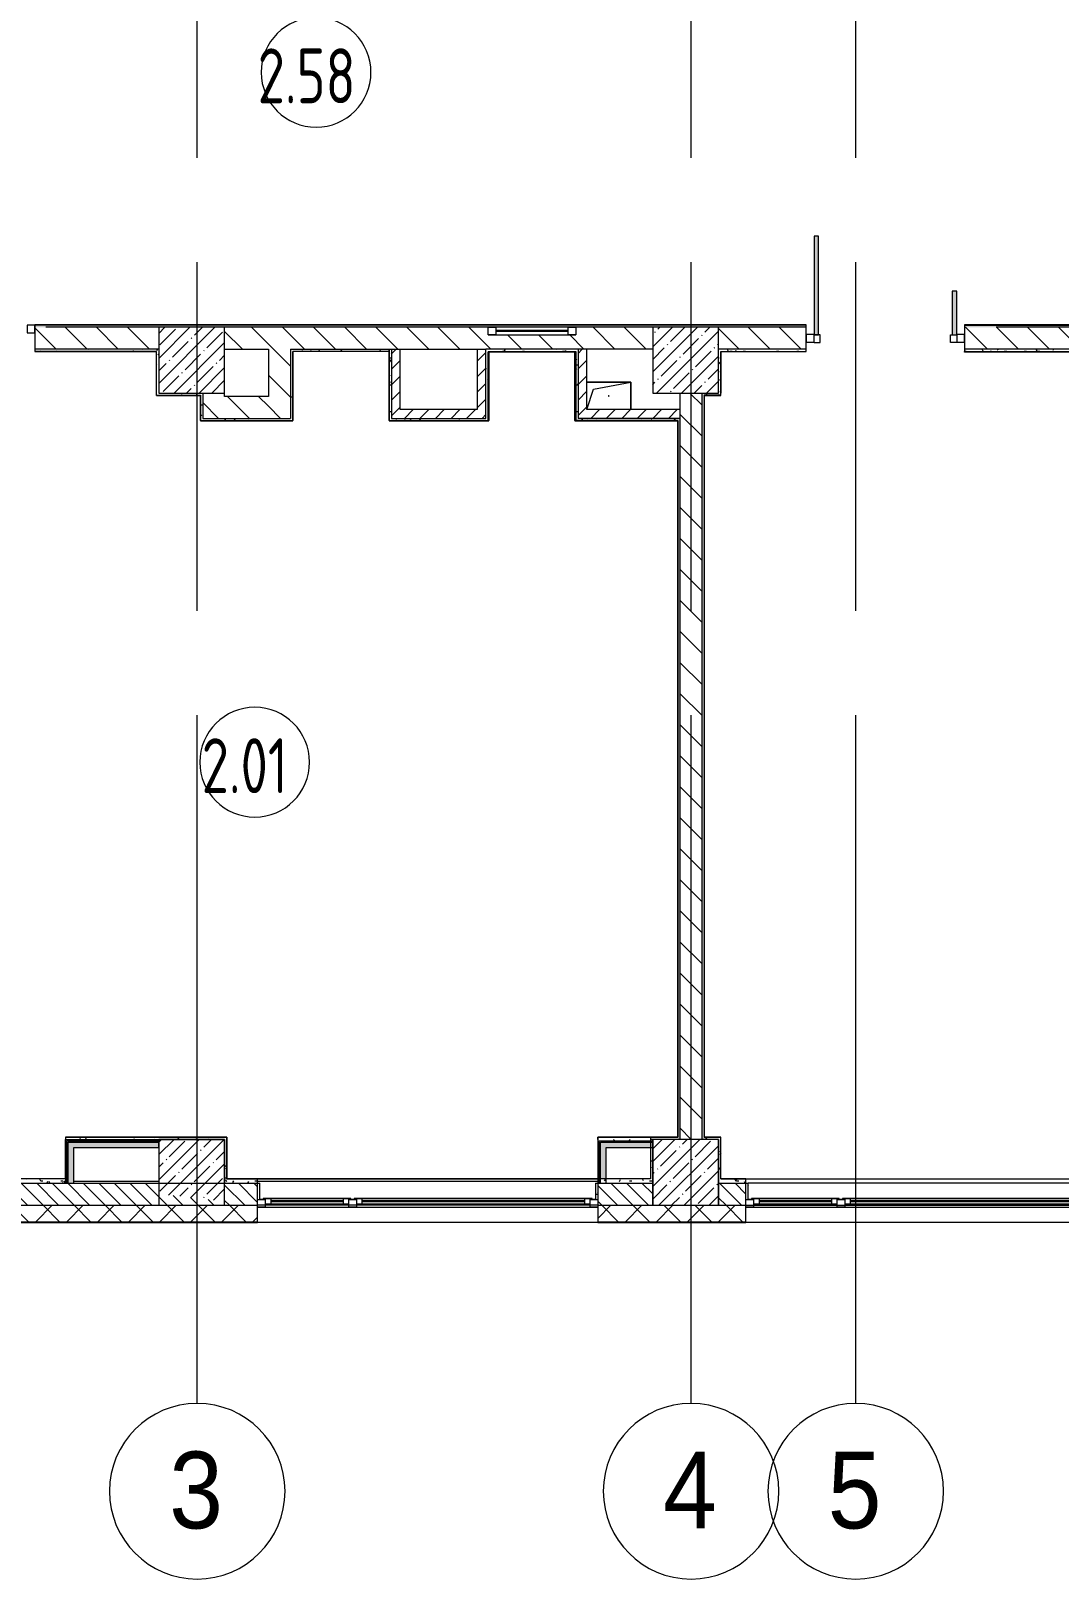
# Model space of a CAD drawing. Header units: millimetres. Extents: x -625 to 415037, y -3642 to 102118.
# Drawn here: x 155267 to 164635, y -3507 to 10599 of the extents above; entities that cross this region are included whole.
import ezdxf

# ---------------------------------------------------------------- set-up
doc = ezdxf.new("R2010")
doc.units = ezdxf.units.MM
doc.linetypes.add('Осевая', pattern=[6350, 1270, -952.5, 3175, -952.5])
for name, color, linetype, lineweight in [('A-AREA-IDEN', 7, 'Continuous', 9), ('A-DETL-GENF', 7, 'Continuous', 9), ('A-GENM', 7, 'Continuous', 9), ('A-GLAZ', 7, 'Continuous', 9), ('A-GLAZ-1', 7, 'Continuous', 5), ('A-GLAZ-CWMG', 7, 'Continuous', 9), ('A-GLAZ-CWMG-1', 7, 'Continuous', 20), ('A-WALL', 7, 'Continuous', 5), ('I-WALL', 7, 'Continuous', 5), ('S-COLS', 7, 'Continuous', 9), ('S-COLS-1', 7, 'Continuous', 5), ('Оси', 7, 'Continuous', 9), ('Оси-1', 7, 'Continuous', 20), ('Оси-2', 7, 'Осевая', 9)]:
    doc.layers.add(name, color=color, linetype=linetype, lineweight=lineweight)
doc.layers.add('A-AREA-PATT-2', color=7, linetype='Continuous', lineweight=5, true_color=0xcde0ef, transparency=1)
doc.layers.add('A-FLOR-PATT-1', color=7, linetype='Continuous', lineweight=9, true_color=0xeef6ff, transparency=0.5)
for name, color, linetype, lineweight, true_color in [('A-DOOR-1', 7, 'Continuous', 5, 0xc0c0c0), ('A-WALL-1', 9, 'Continuous', 5, 0x808080), ('A-WALL-FNSH-1', 9, 'Continuous', 5, 0x808080)]:
    doc.layers.add(name, color=color, linetype=linetype, lineweight=lineweight, true_color=true_color)
doc.layers.get('A-DOOR-1').off()
doc.styles.add('Arial', font='arial.ttf', dxfattribs={"width": 0.9, "height": 700})
doc.styles.add('СПДС', font='ГОСТ тип А.ttf', dxfattribs={"width": 0.9})
pattern_1 = [(135, (148772.12, -0.94), (-141.4214, -141.4214), [])]
pattern_2 = [(45, (148772.12, -0.94), (-70.7107, 70.7107), [])]
pattern_3 = [(45, (148772.12, -0.94), (-114.0493, 114.0493), []), (45, (148886.17, -0.94), (-114.0493, 114.0493), [201.612, -40.322, 6.706, -33.617])]
pattern_4 = [(135, (148772.12, -0.94), (-70.7107, -70.7107), [])]
pattern_5 = [(0, (148772.123, -0.94), (243.84, 60.96), [20.117, -162.763, 20.117, -162.763, -975.36]), (0, (148772.123, -0.94), (243.84, 60.96), [-365.76, 20.117, -345.643, 20.117, -162.763, -426.72]), (0, (148772.123, -0.94), (243.84, 60.96), [-914.4, 20.117, -101.803, 20.117, -284.683]), (120, (148863.563, 29.54), (-174.7129, 180.69163), [20.117, -162.763, 20.117, -162.763, -975.36]), (120, (148863.563, 29.54), (-174.7129, 180.69163), [-365.76, 20.117, -345.643, 20.117, -162.763, -426.72]), (120, (148863.563, 29.54), (-174.7129, 180.69163), [-914.4, 20.117, -101.803, 20.117, -284.683]), (240, (148894.043, 151.46), (-69.1271, -241.65163), [20.117, -162.763, 20.117, -162.763, -975.36]), (240, (148894.043, 151.46), (-69.1271, -241.65163), [-365.76, 20.117, -345.643, 20.117, -162.763, -426.72]), (240, (148894.043, 151.46), (-69.1271, -241.65163), [-914.4, 20.117, -101.803, 20.117, -284.683])]
pattern_6 = [(45, (148772.12, -0.94), (-212.132, 212.132), []), (135, (148772.12, -0.94), (-212.132, -212.132), [])]

# ---------------------------------------------------------------- blocks, each defined once
blk = doc.blocks.new('120_Окно_СКБ_2Ст - 120_Окно_СКБ_2Ст 3100х2500 _мал_створка слева_ 2-22446355-Объем проектирования 2 этажа')
at = {"layer": 'A-GLAZ'}
for p, q in [((-1550, -127), (-1550, -57)), ((-1550, -57), (-1480, -57)), ((-1480, -127), (-1550, -127)), ((-1480, -127), (-1500, -127)), ((-1500, -127), (-1500, -137)), ((-1500, -137), (670, -137)), ((670, -137), (-1500, -137)), ((-1480, -57), (-1480, -127)), ((650, -87), (-1480, -87)), ((-1480, -87), (-1480, -127)), ((-1430, -137), (-1430, -87)), ((600, -137), (600, -87)), ((650, -127), (650, -57)), ((650, -57), (720, -57)), ((650, -127), (650, -87)), ((720, -127), (650, -127)), ((670, -127), (650, -127)), ((670, -137), (670, -127)), ((720, -127), (700, -127)), ((700, -127), (700, -137)), ((700, -137), (1500, -137)), ((1500, -137), (700, -137)), ((720, -57), (720, -127)), ((1480, -87), (720, -87)), ((720, -87), (720, -127)), ((770, -137), (770, -87)), ((1430, -137), (1430, -87)), ((1480, -127), (1480, -57)), ((1480, -57), (1550, -57)), ((1480, -127), (1480, -87)), ((1550, -127), (1480, -127)), ((1500, -127), (1480, -127)), ((1500, -137), (1500, -127)), ((1550, -57), (1550, -127))]:
    blk.add_line(p, q, dxfattribs=at)
at = {"layer": 'A-GLAZ-1'}
for p, q in [((1550, -57), (-1550, -57)), ((-1530, -127), (-1500, -127)), ((-1430, -107), (600, -107)), ((600, -117), (-1430, -117)), ((670, -127), (700, -127)), ((770, -107), (1430, -107)), ((1430, -117), (770, -117)), ((1500, -127), (1530, -127))]:
    blk.add_line(p, q, dxfattribs=at)
blk = doc.blocks.new('BSC_Колонна _Прямоугольная - 600х600-V411-Объем проектирования 2 этажа')
at = {"layer": 'S-COLS-1'}
h = blk.add_hatch(dxfattribs=at)
h.set_pattern_fill('FP_158', color=256, style=0, pattern_type=2)
h.set_pattern_definition([(45, (-7960, -7600), (-114.0493, 114.0493), []), (45, (-7845.95, -7600), (-114.0493, 114.0493), [201.613, -40.323, 6.706, -33.617])])
h.paths.add_polyline_path([(140, -300), (300, -300), (300, 300), (-300, 300), (-300, -300), (102, -300)])
for p, q in [((300, 300), (-300, 300)), ((-300, 300), (-300, -300)), ((300, -300), (300, 300)), ((-300, -300), (300, -300))]:
    blk.add_line(p, q, dxfattribs=at)
blk = doc.blocks.new('GM_Отверстие прямоугольное _в плите_ - Отверстие-V420-Объем проектирования 2 этажа')
at = {"layer": 'A-GENM'}
for p, q in [((-200, 125), (200, 125)), ((200, 125), (-200, 125)), ((-200, -125), (-138, 62)), ((-138, 62), (200, 125)), ((200, 125), (200, -125)), ((200, -125), (200, 125))]:
    blk.add_line(p, q, dxfattribs=at)
for start, end in [(360, 180), (180, 360)]:
    blk.add_arc((0, 0), 2.5, start, end, dxfattribs=at)
blk = doc.blocks.new('BSC_Колонна _Прямоугольная - 600х600-20441433-Объем проектирования 2 этажа')
at = {"layer": 'S-COLS-1'}
h = blk.add_hatch(dxfattribs=at)
h.set_pattern_fill('FP_175', color=256, style=0, pattern_type=2)
h.set_pattern_definition([(45, (-12460, -7600), (-114.0493, 114.0493), []), (45, (-12345.95, -7600), (-114.0493, 114.0493), [201.612, -40.322, 6.706, -33.617])])
h.paths.add_polyline_path([(300, -300), (300, 300), (-300, 300), (-300, -300), (150, -300)])
for p, q in [((300, 300), (-300, 300)), ((-300, 300), (-300, -300)), ((300, -300), (300, 300)), ((-300, -300), (300, -300))]:
    blk.add_line(p, q, dxfattribs=at)
blk = doc.blocks.new('120_Окно_СКБ_1Ст - 120_Окно_СКБ_1Ст 400х800 EI30-24230873-Объем проектирования 2 этажа')
at = {"layer": 'A-GLAZ'}
for p, q in [((-400, 30), (-400, 100)), ((-400, 100), (-330, 100)), ((-330, 30), (-400, 30)), ((-330, 100), (-330, 30)), ((330, 30), (330, 100)), ((330, 100), (400, 100)), ((400, 30), (330, 30)), ((400, 100), (400, 30))]:
    blk.add_line(p, q, dxfattribs=at)
at = {"layer": 'A-GLAZ-1'}
for p, q in [((400, 100), (-400, 100)), ((-400, 30), (400, 30)), ((330, 70), (-330, 70)), ((330, 60), (-330, 60))]:
    blk.add_line(p, q, dxfattribs=at)
blk = doc.blocks.new('Прямоугольный импост - 50 x 70 мм-31700031-Объем проектирования 2 этажа')
at = {"layer": 'A-GLAZ-CWMG-1'}
for p, q in [((-70, 35), (0, 35)), ((-70, -35), (-70, 35)), ((0, 35), (0, -35)), ((0, -35), (-70, -35))]:
    blk.add_line(p, q, dxfattribs=at)
blk = doc.blocks.new('Прямоугольный импост - 50 x 70 мм-31927764-Объем проектирования 2 этажа')
at = {"layer": 'A-GLAZ-CWMG-1'}
for p, q in [((-70, 35), (0, 35)), ((-70, -35), (-70, 35)), ((0, 35), (0, -35)), ((0, -35), (-70, -35))]:
    blk.add_line(p, q, dxfattribs=at)
blk = doc.blocks.new('Дверь_Витражная_остекление_ - ДВН_ДАО_Главный вход_1200 в свету Д-22 _п_-31928779-Объем проектирования 2 этажа')
at = {"layer": 'A-DETL-GENF'}
for p, q in [((-610, 930), (-650, 930)), ((-650, 930), (-650, 35)), ((-610, 30), (-610, 930)), ((650, 430), (610, 430)), ((610, 430), (610, 30)), ((650, 35), (650, 430)), ((-650, 30), (-610, 30)), ((-595, 30), (-650, 30)), ((-595, -40), (-595, 30)), ((595, -40), (595, 30)), ((595, 30), (650, 30)), ((610, 30), (650, 30)), ((-650, -35), (-650, -40)), ((-650, -40), (-595, -40)), ((650, -40), (595, -40)), ((650, -35), (650, -40))]:
    blk.add_line(p, q, dxfattribs=at)
blk = doc.blocks.new('Прямоугольный импост - 50 x 70 мм-31701779-Объем проектирования 2 этажа')
at = {"layer": 'A-GLAZ-CWMG-1'}
for p, q in [((0, 35), (-70, 35)), ((-70, 35), (-70, -35)), ((0, -35), (0, 35)), ((-70, -35), (0, -35))]:
    blk.add_line(p, q, dxfattribs=at)
blk = doc.blocks.new('Ось сетки - D8-29747960-Объем проектирования 2 этажа')
at = {"layer": 'Оси-1'}
for start, end in [(360, 180), (180, 360)]:
    blk.add_arc((0, 0), 4, start, end, dxfattribs=at)
blk = doc.blocks.new('Марка_Помещения - Номер-25198446-Объем проектирования 2 этажа')
at = {"layer": 'A-AREA-IDEN'}
for start, end in [(360, 180), (180, 360)]:
    blk.add_arc((0, 0), 2.5, start, end, dxfattribs=at)

msp = doc.modelspace()

# ---------------------------------------------------------------- hatches: boundary and pattern name
at = {"layer": 'A-AREA-PATT-2'}
for points in [[(160227, 7049), (160228, 7049), (160228, 7675), (159436, 7675), (159436, 7049), (159440, 7049), (159441, 7671), (160224, 7671), (160224, 7049)], [(164824, 7049), (164828, 7049), (164828, 7675), (163772, 7675), (163772, 7671), (164824, 7671), (164824, 7051)]]:
    msp.add_hatch(color=256, dxfattribs=at).paths.add_polyline_path(points)
at = {"layer": 'A-FLOR-PATT-1'}
h = msp.add_hatch(color=256, dxfattribs=at)
h.paths.add_polyline_path([(162402, 7899), (162442, 7899), (162442, 8729), (162402, 8729), (162402, 7903)])
h.paths.add_polyline_path([(173072, 7899), (173072, 8229), (173032, 8229), (173032, 7899)])
h.paths.add_polyline_path([(163662, 7899), (163702, 7899), (163702, 8229), (163662, 8229), (163662, 7919)])
h.paths.add_polyline_path([(171772, 7899), (171812, 7899), (171812, 8729), (171772, 8729), (171772, 7919)])
h.paths.add_polyline_path([(154167, 7914), (154167, 8314), (154127, 8314), (154127, 7914)])
h.paths.add_polyline_path([(152912, 7914), (152912, 8809), (152872, 8809), (152872, 7914), (152902, 7914)])
h.paths.add_polyline_path([(187288, 8029), (187288, 8074), (186296, 8074), (186296, 8029), (187287, 8029)])
h.paths.add_polyline_path([(168782, 8520), (168862, 8520), (168862, 8565), (168022, 8565), (168022, 8520), (168398, 8520)])
h.paths.add_polyline_path([(186896, 10019), (187288, 10019), (187288, 10064), (186296, 10064), (186296, 10019), (186762, 10019)])
h.paths.add_polyline_path([(168037, 10190), (168862, 10190), (168862, 10235), (168037, 10235)])
h.paths.add_polyline_path([(180167, 12959), (180167, 13779), (180122, 13779), (180122, 12959)])
h.paths.add_polyline_path([(181432, 13459), (181432, 13739), (181422, 13739), (181422, 13779), (181387, 13779), (181387, 13459), (181422, 13459)])
h.paths.add_polyline_path([(182805, 18919), (183202, 18919), (183202, 18964), (182382, 18964), (182382, 18919), (182422, 18919)])
h.paths.add_polyline_path([(182570, 20184), (182702, 20184), (182702, 20229), (182422, 20229), (182422, 20219), (182382, 20219), (182382, 20184), (182435, 20184)])
h = msp.add_hatch(color=256, dxfattribs=at)
h.paths.add_polyline_path([(173072, 7829), (173072, 7899), (173032, 7899), (173032, 7829)])
h.paths.add_polyline_path([(171812, 7829), (171812, 7899), (171772, 7899), (171772, 7829), (171806, 7829)])
h.paths.add_polyline_path([(163702, 7829), (163702, 7899), (163662, 7899), (163662, 7829)])
h.paths.add_polyline_path([(162402, 7829), (162442, 7829), (162442, 7899), (162402, 7899), (162402, 7834)])
at = {"layer": 'A-WALL'}
h = msp.add_hatch(dxfattribs=at)
h.set_pattern_fill('FP_2', color=256, style=0, pattern_type=2)
h.set_pattern_definition(pattern_4)
h.paths.add_polyline_path([(160932, -101), (160932, 99), (160432, 99), (160432, -101), (160448, -101)])
h.paths.add_polyline_path([(153943, -101), (157332, -101), (157332, 99), (157032, 99), (157032, -67), (156432, 2), (156432, 99), (153402, 99), (153402, -101)])
h = msp.add_hatch(dxfattribs=at)
h.set_pattern_fill('FP_2', color=256, style=0, pattern_type=2)
h.set_pattern_definition(pattern_4)
h.paths.add_polyline_path([(161532, -101), (161782, -101), (161782, 99), (161532, 99), (161532, 81)])
h.paths.add_polyline_path([(165432, -101), (165432, 99), (164882, 99), (164882, -101)])
h = msp.add_hatch(dxfattribs=at)
h.set_pattern_fill('FP_24', color=256, style=0, pattern_type=2)
h.set_pattern_definition([(45, (148772.12, -0.94), (-141.42136, 141.42136), []), (135, (148772.12, -0.94), (-141.42136, -141.42136), [])])
h.paths.add_polyline_path([(224252, -251), (224472, -251), (224472, -101), (220332, -101), (220332, -251), (224049, -251)])
h.paths.add_polyline_path([(216099, -251), (219432, -251), (219432, -101), (215832, -101), (215832, -251)])
h.paths.add_polyline_path([(214182, -251), (214932, -251), (214932, -101), (213932, -101), (213932, -251)])
h.paths.add_polyline_path([(210182, -251), (210832, -251), (210832, -101), (209682, -101), (209682, -251)])
h.paths.add_polyline_path([(207582, -251), (207582, -101), (206832, -101), (206832, -251), (207426, -251)])
h.paths.add_polyline_path([(205182, -251), (205932, -251), (205932, -101), (205182, -101), (205182, -119)])
h.paths.add_polyline_path([(200682, -251), (202082, -251), (202082, -101), (200682, -101)])
h.paths.add_polyline_path([(196585, -251), (197582, -251), (197582, -101), (196182, -101), (196182, -251)])
h.paths.add_polyline_path([(191682, -251), (192808, -251), (192808, -101), (191432, -101), (191432, -251), (191526, -251)])
h.paths.add_polyline_path([(194082, -251), (194082, -101), (193708, -101), (193708, -251)])
h.paths.add_polyline_path([(187262, -251), (188332, -251), (188332, -101), (186762, -101), (186762, -251), (187189, -251)])
h.paths.add_polyline_path([(181782, -251), (182642, -251), (182642, -101), (181782, -101), (181782, -119)])
h.paths.add_polyline_path([(183575, -251), (184662, -251), (184662, -101), (183542, -101), (183542, -251)])
h.paths.add_polyline_path([(178516, -251), (179682, -251), (179682, -101), (177982, -101), (177982, -251)])
h.paths.add_polyline_path([(171289, -251), (171482, -251), (171482, -101), (170382, -101), (170382, -251), (171282, -251)])
h.paths.add_polyline_path([(174903, -251), (175182, -251), (175182, -101), (173582, -101), (173582, -251), (174332, -251)])
h.paths.add_polyline_path([(165432, -251), (166032, -251), (166032, -101), (164882, -101), (164882, -251)])
h.paths.add_polyline_path([(167582, -251), (167582, -101), (166932, -101), (166932, -251), (166953, -251)])
h.paths.add_polyline_path([(160932, -251), (161782, -251), (161782, -101), (160432, -101), (160432, -251), (160448, -251)])
h.paths.add_polyline_path([(155389, -251), (157332, -251), (157332, -101), (153402, -101), (153402, -251), (154666, -251)])
h.paths.add_polyline_path([(148662, -251), (152502, -251), (152502, -101), (148512, -101), (148512, -251)])
at = {"layer": 'I-WALL'}
h = msp.add_hatch(dxfattribs=at)
h.set_pattern_fill('FP_191', color=256, style=0, pattern_type=2)
h.set_pattern_definition(pattern_5)
h.paths.add_polyline_path([(159725, 7899), (162332, 7899), (162332, 7919), (155302, 7919), (155302, 7899), (159432, 7899)])
h.paths.add_polyline_path([(152502, 7899), (152802, 7899), (152802, 7919), (152057, 7919), (152057, 7907), (152112, 7907), (152112, 7899), (152498, 7899)])
h.paths.add_polyline_path([(168532, 7899), (168782, 7899), (168782, 7919), (163772, 7919), (163772, 7899), (168398, 7899)])
h.paths.add_polyline_path([(150224, 7899), (150602, 7901), (150602, 7907), (150657, 7907), (150657, 7919), (150042, 7919), (150042, 7899)])
h = msp.add_hatch(dxfattribs=at)
h.set_pattern_fill('FP_23', color=256, style=0, pattern_type=2)
h.set_pattern_definition(pattern_1)
h.paths.add_polyline_path([(162332, 7699), (162332, 7899), (161532, 7899), (161532, 7699), (161552, 7699)])
h.paths.add_polyline_path([(163941, 7699), (165432, 7699), (165432, 7899), (163772, 7899), (163772, 7699)])
h.paths.add_polyline_path([(160252, 7699), (160932, 7699), (160932, 7899), (160232, 7899), (160232, 7829), (159432, 7829), (159432, 7899), (157032, 7899), (157032, 7699), (160232, 7699)])
h.paths.add_polyline_path([(156432, 7699), (156432, 7899), (155302, 7899), (155302, 7699), (156412, 7699)])
h.paths.add_polyline_path([(152502, 7699), (152802, 7699), (152802, 7899), (152502, 7899)])
h = msp.add_hatch(dxfattribs=at)
h.set_pattern_fill('FP_191', color=256, style=0, pattern_type=2)
h.set_pattern_definition(pattern_5)
h.paths.add_polyline_path([(155582, 7679), (156411, 7679), (156412, 7699), (155302, 7699), (155302, 7679), (155454, 7679)])
h.paths.add_polyline_path([(152522, 7679), (152802, 7679), (152802, 7699), (152502, 7699), (152502, 7679)])
h = msp.add_hatch(dxfattribs=at)
h.set_pattern_fill('FP_191', color=256, style=0, pattern_type=2)
h.set_pattern_definition(pattern_5)
h.paths.add_polyline_path([(156432, 7299), (156432, 7699), (156412, 7699), (156412, 7299)])
h = msp.add_hatch(dxfattribs=at)
h.set_pattern_fill('FP_23', color=256, style=0, pattern_type=2)
h.set_pattern_definition(pattern_1)
h.paths.add_polyline_path([(157432, 7069), (157632, 7069), (157632, 7699), (157432, 7699), (157432, 7269)])
h = msp.add_hatch(dxfattribs=at)
h.set_pattern_fill('FP_191', color=256, style=0, pattern_type=2)
h.set_pattern_definition(pattern_5)
h.paths.add_polyline_path([(157704, 7679), (158531, 7679), (158532, 7699), (157632, 7699), (157634, 7679), (157661, 7679)])
h = msp.add_hatch(dxfattribs=at)
h.set_pattern_fill('FP_191', color=256, style=0, pattern_type=2)
h.set_pattern_definition(pattern_5)
h.paths.add_polyline_path([(157632, 7069), (157652, 7069), (157652, 7678), (157632, 7677), (157632, 7269)])
h = msp.add_hatch(dxfattribs=at)
h.set_pattern_fill('FP_191', color=256, style=0, pattern_type=2)
h.set_pattern_definition(pattern_5)
h.paths.add_polyline_path([(158552, 7069), (158552, 7699), (158532, 7678), (158532, 7069)])
h.paths.add_polyline_path([(158532, 7679), (158552, 7699), (158532, 7699)])
h = msp.add_hatch(dxfattribs=at)
h.set_pattern_fill('FP_22', color=256, style=0, pattern_type=2)
h.set_pattern_definition(pattern_2)
h.paths.add_polyline_path([(158552, 7069), (158632, 7069), (158632, 7699), (158552, 7699), (158552, 7149)])
h = msp.add_hatch(dxfattribs=at)
h.set_pattern_fill('FP_22', color=256, style=0, pattern_type=2)
h.set_pattern_definition(pattern_2)
h.paths.add_polyline_path([(159412, 7149), (159412, 7699), (159332, 7699), (159332, 7149)])
h = msp.add_hatch(dxfattribs=at)
h.set_pattern_fill('FP_191', color=256, style=0, pattern_type=2)
h.set_pattern_definition(pattern_5)
h.paths.add_polyline_path([(159440, 7679), (160232, 7679), (160232, 7699), (159412, 7699), (159412, 7679), (159439, 7679)])
h = msp.add_hatch(dxfattribs=at)
h.set_pattern_fill('FP_191', color=256, style=0, pattern_type=2)
h.set_pattern_definition(pattern_5)
h.paths.add_polyline_path([(159415, 7049), (159432, 7049), (159432, 7679), (159412, 7679), (159412, 7049)])
h = msp.add_hatch(dxfattribs=at)
h.set_pattern_fill('FP_191', color=256, style=0, pattern_type=2)
h.set_pattern_definition(pattern_5)
h.paths.add_polyline_path([(160252, 7069), (160252, 7699), (160232, 7697), (160232, 7069)])
h = msp.add_hatch(dxfattribs=at)
h.set_pattern_fill('FP_22', color=256, style=0, pattern_type=2)
h.set_pattern_definition(pattern_2)
h.paths.add_polyline_path([(160252, 7069), (160332, 7069), (160332, 7699), (160252, 7699), (160252, 7149)])
h = msp.add_hatch(dxfattribs=at)
h.set_pattern_fill('FP_191', color=256, style=0, pattern_type=2)
h.set_pattern_definition(pattern_5)
h.paths.add_polyline_path([(161532, 7299), (161552, 7299), (161551, 7679), (161532, 7699), (161532, 7679)])
h.paths.add_polyline_path([(161552, 7679), (161552, 7699), (161532, 7699)])
h = msp.add_hatch(dxfattribs=at)
h.set_pattern_fill('FP_191', color=256, style=0, pattern_type=2)
h.set_pattern_definition(pattern_5)
h.paths.add_polyline_path([(164832, 7679), (164852, 7679), (164852, 7699), (163772, 7699), (163772, 7679), (164824, 7679)])
h.paths.add_polyline_path([(161552, 7679), (162332, 7679), (162332, 7699), (161552, 7699)])
h = msp.add_hatch(dxfattribs=at)
h.set_pattern_fill('FP_191', color=256, style=0, pattern_type=2)
h.set_pattern_definition(pattern_5)
h.paths.add_polyline_path([(156430, 7279), (156811, 7279), (156811, 7299), (156412, 7299), (156412, 7279)])
h = msp.add_hatch(dxfattribs=at)
h.set_pattern_fill('FP_191', color=256, style=0, pattern_type=2)
h.set_pattern_definition(pattern_5)
h.paths.add_polyline_path([(156812, 7069), (156832, 7069), (156832, 7299), (156812, 7278), (156812, 7081)])
h.paths.add_polyline_path([(156812, 7279), (156832, 7299), (156812, 7299)])
h = msp.add_hatch(dxfattribs=at)
h.set_pattern_fill('FP_23', color=256, style=0, pattern_type=2)
h.set_pattern_definition(pattern_1)
h.paths.add_polyline_path([(156834, 7069), (157032, 7069), (157032, 7299), (156832, 7299), (156832, 7069)])
h = msp.add_hatch(dxfattribs=at)
h.set_pattern_fill('FP_23', color=256, style=0, pattern_type=2)
h.set_pattern_definition(pattern_1)
h.paths.add_polyline_path([(157295, 7069), (157432, 7069), (157432, 7269), (157032, 7269), (157032, 7069), (157292, 7069)])
h = msp.add_hatch(dxfattribs=at)
h.set_pattern_fill('FP_23', color=256, style=0, pattern_type=2)
h.set_pattern_definition(pattern_1)
h.paths.add_polyline_path([(161382, 499), (161382, 7299), (161182, 7299), (161182, 499)])
h = msp.add_hatch(dxfattribs=at)
h.set_pattern_fill('FP_191', color=256, style=0, pattern_type=2)
h.set_pattern_definition(pattern_5)
h.paths.add_polyline_path([(161382, 7299), (161402, 7279), (161402, 7299)])
h.paths.add_polyline_path([(161382, 499), (161402, 499), (161401, 7279), (161382, 7299), (161382, 517)])
h = msp.add_hatch(dxfattribs=at)
h.set_pattern_fill('FP_191', color=256, style=0, pattern_type=2)
h.set_pattern_definition(pattern_5)
h.paths.add_polyline_path([(161552, 7279), (161552, 7299), (161402, 7299), (161403, 7279), (161532, 7279)])
h = msp.add_hatch(dxfattribs=at)
h.set_pattern_fill('FP_191', color=256, style=0, pattern_type=2)
h.set_pattern_definition(pattern_5)
h.paths.add_polyline_path([(157630, 7049), (157652, 7049), (157652, 7069), (156812, 7069), (156812, 7049), (157557, 7049)])
h = msp.add_hatch(dxfattribs=at)
h.set_pattern_fill('FP_191', color=256, style=0, pattern_type=2)
h.set_pattern_definition(pattern_5)
h.paths.add_polyline_path([(159002, 7049), (159412, 7049), (159412, 7069), (158532, 7069), (158532, 7049), (158632, 7049)])
h = msp.add_hatch(dxfattribs=at)
h.set_pattern_fill('FP_22', color=256, style=0, pattern_type=2)
h.set_pattern_definition(pattern_2)
h.paths.add_polyline_path([(159002, 7069), (159412, 7069), (159412, 7149), (158632, 7149), (158632, 7069)])
h = msp.add_hatch(dxfattribs=at)
h.set_pattern_fill('FP_191', color=256, style=0, pattern_type=2)
h.set_pattern_definition(pattern_5)
h.paths.add_polyline_path([(160252, 7049), (161161, 7049), (161161, 7069), (160232, 7069), (160232, 7049)])
h = msp.add_hatch(dxfattribs=at)
h.set_pattern_fill('FP_22', color=256, style=0, pattern_type=2)
h.set_pattern_definition(pattern_2)
h.paths.add_polyline_path([(161182, 7069), (161182, 7149), (160332, 7149), (160332, 7069), (161171, 7069)])
h = msp.add_hatch(dxfattribs=at)
h.set_pattern_fill('FP_191', color=256, style=0, pattern_type=2)
h.set_pattern_definition(pattern_5)
h.paths.add_polyline_path([(161182, 499), (161182, 7069), (161162, 7069), (161162, 520), (161171, 511)])
h.paths.add_polyline_path([(161182, 499), (161162, 519), (161162, 499), (161171, 499)])
h = msp.add_hatch(dxfattribs=at)
h.set_pattern_fill('FP_191', color=256, style=0, pattern_type=2)
h.set_pattern_definition(pattern_5)
h.paths.add_polyline_path([(157052, 519), (155582, 519), (155582, 499), (157032, 499)])
h.paths.add_polyline_path([(157052, 499), (157052, 519), (157032, 499)])
h = msp.add_hatch(dxfattribs=at)
h.set_pattern_fill('FP_192', color=256, style=0, pattern_type=2)
h.set_pattern_definition(pattern_6)
h.paths.add_polyline_path([(155657, 487), (156432, 487), (156432, 499), (155582, 499), (155582, 487), (155607, 487)])
h = msp.add_hatch(dxfattribs=at)
h.set_pattern_fill('FP_192', color=256, style=0, pattern_type=2)
h.set_pattern_definition(pattern_6)
h.paths.add_polyline_path([(155582, 99), (155595, 100), (155595, 487), (155582, 487), (155582, 119)])
h = msp.add_hatch(dxfattribs=at)
h.set_pattern_fill('FP_192', color=256, style=0, pattern_type=2)
h.set_pattern_definition(pattern_6)
h.paths.add_polyline_path([(155657, 474), (156432, 474), (156432, 487), (155595, 487), (155595, 474), (155607, 474)])
h = msp.add_hatch(dxfattribs=at)
h.set_pattern_fill('FP_192', color=256, style=0, pattern_type=2)
h.set_pattern_definition(pattern_6)
h.paths.add_polyline_path([(155607, 99), (155607, 474), (155595, 474), (155595, 99)])
for points in [[(155657, 424), (156432, 424), (156432, 474), (155607, 474), (155607, 424)], [(155607, 99), (155657, 99), (155657, 424), (155607, 424), (155607, 101)], [(160457, 424), (160932, 424), (160932, 474), (160457, 474)], [(160507, 139), (160507, 424), (160457, 424), (160457, 139)]]:
    msp.add_hatch(color=256, dxfattribs=at).paths.add_polyline_path(points)
h = msp.add_hatch(dxfattribs=at)
h.set_pattern_fill('FP_191', color=256, style=0, pattern_type=2)
h.set_pattern_definition(pattern_5)
h.paths.add_polyline_path([(157052, 139), (157052, 499), (157032, 499), (157032, 139), (157052, 139)])
h.paths.add_polyline_path([(157052, 149), (157047, 149), (157052, 152)])
h = msp.add_hatch(dxfattribs=at)
h.set_pattern_fill('FP_192', color=256, style=0, pattern_type=2)
h.set_pattern_definition(pattern_6)
h.paths.add_polyline_path([(160457, 487), (160912, 487), (160912, 499), (160432, 499), (160432, 487), (160448, 487)])
h = msp.add_hatch(dxfattribs=at)
h.set_pattern_fill('FP_192', color=256, style=0, pattern_type=2)
h.set_pattern_definition(pattern_6)
h.paths.add_polyline_path([(160442, 139), (160445, 139), (160445, 487), (160432, 487), (160432, 139)])
h = msp.add_hatch(dxfattribs=at)
h.set_pattern_fill('FP_192', color=256, style=0, pattern_type=2)
h.set_pattern_definition(pattern_6)
h.paths.add_polyline_path([(160457, 474), (160912, 474), (160912, 487), (160445, 487), (160445, 474), (160448, 474)])
h = msp.add_hatch(dxfattribs=at)
h.set_pattern_fill('FP_192', color=256, style=0, pattern_type=2)
h.set_pattern_definition(pattern_6)
h.paths.add_polyline_path([(160448, 139), (160457, 139), (160457, 474), (160445, 474), (160445, 139)])
h = msp.add_hatch(dxfattribs=at)
h.set_pattern_fill('FP_191', color=256, style=0, pattern_type=2)
h.set_pattern_definition(pattern_5)
h.paths.add_polyline_path([(160932, 139), (160932, 424), (160912, 424), (160912, 139)])
h.paths.add_polyline_path([(160932, 474), (160932, 519), (160912, 519), (160912, 474), (160931, 474)])
h = msp.add_hatch(dxfattribs=at)
h.set_pattern_fill('FP_191', color=256, style=0, pattern_type=2)
h.set_pattern_definition(pattern_5)
h.paths.add_polyline_path([(160932, 499), (161162, 499), (161162, 519), (160932, 519)])
h = msp.add_hatch(dxfattribs=at)
h.set_pattern_fill('FP_191', color=256, style=0, pattern_type=2)
h.set_pattern_definition(pattern_5)
h.paths.add_polyline_path([(161532, 499), (161530, 519), (161403, 519), (161402, 499)])
h = msp.add_hatch(dxfattribs=at)
h.set_pattern_fill('FP_191', color=256, style=0, pattern_type=2)
h.set_pattern_definition(pattern_5)
h.paths.add_polyline_path([(161540, 139), (161552, 139), (161552, 519), (161532, 519), (161532, 139)])
h = msp.add_hatch(dxfattribs=at)
h.set_pattern_fill('FP_191', color=256, style=0, pattern_type=2)
h.set_pattern_definition(pattern_5)
h.paths.add_polyline_path([(155027, 99), (155582, 99), (155582, 139), (153402, 139), (153402, 99), (154666, 99)])
h = msp.add_hatch(dxfattribs=at)
h.set_pattern_fill('FP_191', color=256, style=0, pattern_type=2)
h.set_pattern_definition(pattern_5)
h.paths.add_polyline_path([(160932, 99), (160932, 139), (160432, 139), (160432, 99), (160448, 99)])
h.paths.add_polyline_path([(157032, 99), (157332, 99), (157332, 139), (157032, 139), (157032, 119)])
h = msp.add_hatch(dxfattribs=at)
h.set_pattern_fill('FP_191', color=256, style=0, pattern_type=2)
h.set_pattern_definition(pattern_5)
h.paths.add_polyline_path([(160432, -49), (160430, 99), (160412, 97), (160412, -49)])
h = msp.add_hatch(dxfattribs=at)
h.set_pattern_fill('FP_191', color=256, style=0, pattern_type=2)
h.set_pattern_definition(pattern_5)
h.paths.add_polyline_path([(165146, 99), (165282, 99), (165282, 139), (164957, 139), (164957, 99)])
h.paths.add_polyline_path([(161532, 99), (161782, 99), (161782, 139), (161532, 139)])
h.paths.add_polyline_path([(164907, 99), (164907, 139), (164882, 139), (164882, 99)])
h = msp.add_hatch(dxfattribs=at)
h.set_pattern_fill('FP_191', color=256, style=0, pattern_type=2)
h.set_pattern_definition(pattern_5)
h.paths.add_polyline_path([(161802, -49), (161802, 99), (161782, 99), (161782, -49)])
at = {"layer": 'S-COLS-1'}
h = msp.add_hatch(dxfattribs=at)
h.set_pattern_fill('FP_1', color=256, style=0, pattern_type=2)
h.set_pattern_definition(pattern_3)
h.paths.add_polyline_path([(157032, -67), (157032, 499), (156432, 499), (156432, 2), (156834, -44)])
h = msp.add_hatch(dxfattribs=at)
h.set_pattern_fill('FP_1', color=256, style=0, pattern_type=2)
h.set_pattern_definition(pattern_3)
h.paths.add_polyline_path([(161532, -101), (161532, 499), (160932, 499), (160932, -101), (161171, -101)])

# ---------------------------------------------------------------- linework, layer by layer
at = {"layer": 'A-WALL'}
for p, q in [((163772, 7919), (168762, 7919)), ((156432, 7899), (155402, 7899)), ((159432, 7899), (157032, 7899)), ((160932, 7899), (160232, 7899)), ((162332, 7899), (161532, 7899)), ((165432, 7899), (164062, 7899)), ((156432, 7699), (155302, 7699)), ((156412, 7299), (156412, 7679)), ((157632, 7699), (158532, 7699)), ((157632, 7699), (157632, 7069)), ((158532, 7679), (157652, 7679)), ((159412, 7069), (159412, 7699)), ((160932, 7699), (159412, 7699)), ((162332, 7699), (161532, 7699)), ((161552, 7679), (161552, 7299)), ((161553, 7678), (161552, 7678)), ((165432, 7699), (163772, 7699)), ((156412, 7279), (156812, 7279)), ((156812, 7069), (156812, 7279)), ((161182, 499), (161182, 7299)), ((161553, 7279), (161402, 7279)), ((161402, 7279), (161402, 519)), ((161553, 7299), (161552, 7299)), ((161182, 7069), (160252, 7069)), ((161162, 7049), (160232, 7049)), ((161162, 519), (161162, 7049)), ((155595, 487), (156432, 487)), ((155595, 99), (155595, 487)), ((155607, 474), (156432, 474)), ((155607, 99), (155607, 474)), ((157052, 519), (157052, 139)), ((160445, 487), (160932, 487)), ((160445, 99), (160445, 487)), ((160457, 474), (160932, 474)), ((160457, 99), (160457, 474)), ((160912, 519), (161162, 519)), ((161402, 519), (161552, 519)), ((161552, 139), (161552, 519)), ((153382, 99), (157352, 99)), ((157052, 139), (157332, 139)), ((160412, 99), (160932, 99)), ((161532, 99), (161802, 99)), ((161552, 139), (161782, 139)), ((153402, -101), (157332, -101)), ((160432, -101), (170682, -101)), ((153402, -251), (157332, -251)), ((153402, -254), (157332, -254)), ((160432, -259), (157332, -259)), ((160432, -251), (161782, -251)), ((160432, -254), (161782, -254)), ((164882, -259), (161782, -259))]:
    msp.add_line(p, q, dxfattribs=at)
at = {"layer": 'A-WALL-1'}
for p, q in [((155302, 7919), (155302, 7679)), ((162332, 7919), (155302, 7919)), ((162332, 7679), (162332, 7919)), ((163772, 7919), (163772, 7679)), ((156411, 7679), (156412, 7679)), ((157032, 7699), (157432, 7699)), ((157432, 7699), (157432, 7269)), ((157652, 7678), (157652, 7679)), ((158532, 7699), (159412, 7699)), ((158532, 7699), (158532, 7069)), ((158532, 7679), (158532, 7699)), ((158552, 7699), (158552, 7069)), ((158632, 7149), (158632, 7699)), ((159332, 7699), (159332, 7149)), ((160252, 7699), (160252, 7069)), ((160332, 7149), (160332, 7699)), ((161552, 7679), (162332, 7679)), ((156832, 7299), (156832, 7069)), ((157032, 7269), (157032, 7299)), ((157432, 7269), (157032, 7269)), ((161382, 499), (161382, 7299)), ((161553, 7279), (161553, 7299)), ((156832, 7069), (157632, 7069)), ((158552, 7069), (159412, 7069)), ((159332, 7149), (158632, 7149)), ((161182, 7149), (160332, 7149)), ((156812, 7049), (157652, 7049)), ((158532, 7049), (159432, 7049)), ((155582, 520), (155581, 520)), ((155581, 520), (155581, 499)), ((155581, 499), (157032, 499)), ((155657, 424), (156432, 424)), ((155657, 99), (155657, 424)), ((156432, 424), (156432, 499)), ((157032, 499), (157032, 99)), ((157032, 499), (157032, 149)), ((157052, 519), (157052, 519)), ((160432, 499), (160432, -251)), ((160507, 424), (160932, 424)), ((160507, 99), (160507, 424)), ((160912, 519), (160912, 139)), ((161532, 499), (160912, 499)), ((160932, -101), (160932, 499)), ((161532, 499), (161532, -101)), ((157032, 149), (157052, 149)), ((155582, 139), (153402, 139)), ((155582, 139), (155582, 99)), ((157332, -251), (157332, 139)), ((157352, -49), (157352, 99)), ((160412, 99), (160412, -49)), ((160912, 139), (160432, 139)), ((161782, -251), (161782, 139)), ((161802, -49), (161802, 99)), ((157332, -49), (157352, -49)), ((160412, -49), (160432, -49)), ((161782, -49), (161802, -49))]:
    msp.add_line(p, q, dxfattribs=at)
at = {"layer": 'A-WALL-FNSH-1'}
for p, q in [((162332, 7920), (155302, 7920)), ((155302, 7920), (155302, 7919)), ((162332, 7919), (162332, 7920)), ((168762, 7920), (163772, 7920)), ((163772, 7920), (163772, 7919)), ((156411, 7679), (155302, 7679)), ((155302, 7679), (155302, 7678)), ((155302, 7678), (156411, 7678)), ((156411, 7278), (156411, 7679)), ((157652, 7678), (157652, 7049)), ((158532, 7678), (157652, 7678)), ((157653, 7048), (157653, 7678)), ((158531, 7679), (158531, 7048)), ((158532, 7049), (158532, 7679)), ((161553, 7678), (162332, 7678)), ((161553, 7299), (161553, 7678)), ((162332, 7678), (162332, 7679)), ((156411, 7278), (156812, 7278)), ((156412, 7279), (156412, 7299)), ((156811, 7279), (156811, 7048)), ((161403, 7278), (161552, 7278)), ((161403, 520), (161403, 7278)), ((161552, 7278), (161552, 7279)), ((156812, 7049), (156812, 7069)), ((156811, 7048), (157653, 7048)), ((158531, 7048), (159440, 7048)), ((159440, 7048), (159440, 7049)), ((160224, 7049), (160224, 7048)), ((160224, 7048), (161161, 7048)), ((161161, 7048), (161161, 520)), ((155581, 499), (155581, 140)), ((157053, 520), (155582, 520)), ((155582, 520), (155582, 519)), ((155582, 519), (157052, 519)), ((155582, 139), (155582, 499)), ((156412, 520), (156412, 519)), ((157052, 520), (157052, 519)), ((157052, 519), (157052, 149)), ((157053, 140), (157053, 520)), ((157053, 149), (157053, 519)), ((160431, 520), (160431, 140)), ((161161, 520), (160431, 520)), ((160432, 499), (160432, 519)), ((160432, 519), (160912, 519)), ((161553, 520), (161403, 520)), ((161553, 140), (161553, 520)), ((157052, 149), (157053, 149)), ((155581, 140), (153402, 140)), ((160431, 140), (157053, 140)), ((157353, 99), (157352, 99)), ((157353, -49), (157353, 99)), ((160412, 99), (160411, 99)), ((160411, 99), (160411, -49)), ((161782, 140), (161553, 140)), ((161782, 139), (161782, 140)), ((161803, 99), (161802, 99)), ((161803, -49), (161803, 99)), ((157352, -49), (157353, -49)), ((160411, -49), (160412, -49)), ((161802, -49), (161803, -49)), ((153402, -259), (157332, -259)), ((157332, -259), (157332, -251)), ((160432, -251), (160432, -259)), ((160432, -259), (161782, -259)), ((161782, -259), (161782, -251))]:
    msp.add_line(p, q, dxfattribs=at)
at = {"layer": 'I-WALL'}
for p, q in [((159432, 7679), (160232, 7679)), ((159432, 7679), (159432, 7671)), ((159432, 7049), (159432, 7671)), ((159440, 7671), (159440, 7049)), ((160224, 7671), (159440, 7671)), ((160224, 7049), (160224, 7671)), ((160232, 7679), (160232, 7049)), ((163772, 7679), (164832, 7679)), ((163772, 7671), (163772, 7679)), ((164824, 7671), (163772, 7671)), ((160231, 7049), (160232, 7049)), ((155657, 119), (156432, 119)), ((157332, 139), (160432, 139)), ((157332, 119), (160432, 119)), ((161782, 140), (164862, 140)), ((161782, 139), (164862, 139)), ((164861, 99), (161803, 99)), ((160432, -101), (157332, -101))]:
    msp.add_line(p, q, dxfattribs=at)
at = {"layer": 'S-COLS-1'}
for p, q in [((157032, 499), (156432, 499)), ((156432, 499), (156432, -101)), ((157032, -101), (157032, 499)), ((161532, 499), (160932, 499)), ((160932, 499), (160932, -101)), ((161532, -101), (161532, 499)), ((156432, -101), (157032, -101)), ((160932, -101), (161532, -101))]:
    msp.add_line(p, q, dxfattribs=at)
at = {"layer": 'Оси'}
for p, q in [((156782, -1907), (156782, 3093)), ((161282, -1907), (161282, 3093)), ((162782, -1907), (162782, 3093))]:
    msp.add_line(p, q, dxfattribs=at)
at = {"layer": 'Оси-2'}
for p, q in [((156782, 3094), (156782, 22398)), ((156782, 3093), (156782, 22397)), ((161282, 3094), (161282, 22398)), ((161282, 3093), (161282, 22397)), ((162782, 3094), (162782, 22398)), ((162782, 3093), (162782, 22397))]:
    msp.add_line(p, q, dxfattribs=at)

# ---------------------------------------------------------------- block references
at = {"layer": 'A-AREA-IDEN', "xscale": 199.9999999999999, "yscale": 199.9999999999999, "zscale": 199.9999999999999}
for p in [(157865, 10222), (157306, 3936)]:
    msp.add_blockref('Марка_Помещения - Номер-25198446-Объем проектирования 2 этажа', p, dxfattribs=at)
at = {"layer": 'A-DOOR-1'}
msp.add_blockref('Дверь_Витражная_остекление_ - ДВН_ДАО_Главный вход_1200 в свету Д-22 _п_-31928779-Объем проектирования 2 этажа', (163052, 7799), dxfattribs=at)
at = {"layer": 'A-GENM'}
msp.add_blockref('GM_Отверстие прямоугольное _в плите_ - Отверстие-V420-Объем проектирования 2 этажа', (160532, 7274), dxfattribs=at)
at = {"layer": 'A-GLAZ', "color": 3}
msp.add_blockref('120_Окно_СКБ_1Ст - 120_Окно_СКБ_1Ст 400х800 EI30-24230873-Объем проектирования 2 этажа', (159832, 7799), dxfattribs=at)
at = {"layer": 'A-GLAZ', "color": 3, "rotation": 180}
for p in [(158882, -176), (163332, -176)]:
    msp.add_blockref('120_Окно_СКБ_2Ст - 120_Окно_СКБ_2Ст 3100х2500 _мал_створка слева_ 2-22446355-Объем проектирования 2 этажа', p, dxfattribs=at)
at = {"layer": 'A-GLAZ-CWMG', "extrusion": (0, 0, -1), "rotation": 180}
for name, p in [('Прямоугольный импост - 50 x 70 мм-31700031-Объем проектирования 2 этажа', (-155302, 7884)), ('Прямоугольный импост - 50 x 70 мм-31927764-Объем проектирования 2 этажа', (-163772, 7799))]:
    msp.add_blockref(name, p, dxfattribs=at)
at = {"layer": 'A-GLAZ-CWMG', "rotation": 180}
msp.add_blockref('Прямоугольный импост - 50 x 70 мм-31701779-Объем проектирования 2 этажа', (162332, 7799), dxfattribs=at)
at = {"layer": 'S-COLS'}
for name, p in [('BSC_Колонна _Прямоугольная - 600х600-V411-Объем проектирования 2 этажа', (156732, 7599)), ('BSC_Колонна _Прямоугольная - 600х600-20441433-Объем проектирования 2 этажа', (161232, 7599))]:
    msp.add_blockref(name, p, dxfattribs=at)
at = {"layer": 'Оси-1', "xscale": 199.9999999999999, "yscale": 199.9999999999999, "zscale": 199.9999999999999}
for p in [(156782, -2707), (161282, -2707), (162782, -2707)]:
    msp.add_blockref('Ось сетки - D8-29747960-Объем проектирования 2 этажа', p, dxfattribs=at)

# ---------------------------------------------------------------- texts
at = {"layer": 'A-AREA-IDEN', "char_height": 500, "attachment_point": 1, "style": 'СПДС'}
for s, insert, width in [('2.58', (157333, 10440), 1327.59), ('2.01', (156823, 4154), 1212.15)]:
    msp.add_mtext(s, dxfattribs=dict(at, insert=insert, width=width))
at = {"layer": 'Оси', "char_height": 700, "width": 606.08, "attachment_point": 1, "style": 'Arial'}
for s, insert in [('\\fArial|b0|i0|c204|p34|;\\W.9;3', (156527, -2346)), ('\\fArial|b0|i0|c204|p34|;\\W.9;4', (161027, -2346)), ('\\fArial|b0|i0|c204|p34|;\\W.9;5', (162527, -2346))]:
    msp.add_mtext(s, dxfattribs=dict(at, insert=insert))

doc.saveas('drawing.dxf')
